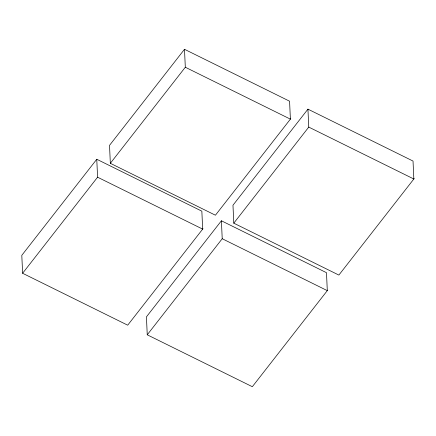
<?xml version="1.0" encoding="UTF-8"?>
<svg xmlns="http://www.w3.org/2000/svg" width="436" height="436" viewBox="0 0 436 436"><rect width="100%" height="100%" fill="white"/><g stroke="black" fill="none" stroke-linecap="round" stroke-linejoin="round"><path stroke-width="0.65" d="M96.77 159.26L97.582 177.201L202.669 229.113L201.852 211.171L96.77 159.26L21.8 255.333L22.618 273.274L127.699 325.185L203.029 228.655M184.493 49.29L185.311 67.237L290.392 119.142L289.575 101.201L184.493 49.29L109.523 145.362L110.341 163.309L215.422 215.215L290.752 118.685M22.618 273.274L97.582 177.201M110.341 163.309L185.311 67.237M307.941 109.153L308.759 127.094L413.84 179.005L413.028 161.058L307.941 109.153L232.971 205.225L233.789 223.167L338.87 275.078L414.2 178.542M221.401 220.785L222.218 238.726L327.3 290.638L326.488 272.691L221.401 220.785L146.431 316.858L147.248 334.799L252.33 386.71L327.659 290.174M233.789 223.167L308.759 127.094M147.248 334.799L222.218 238.726"/></g></svg>
